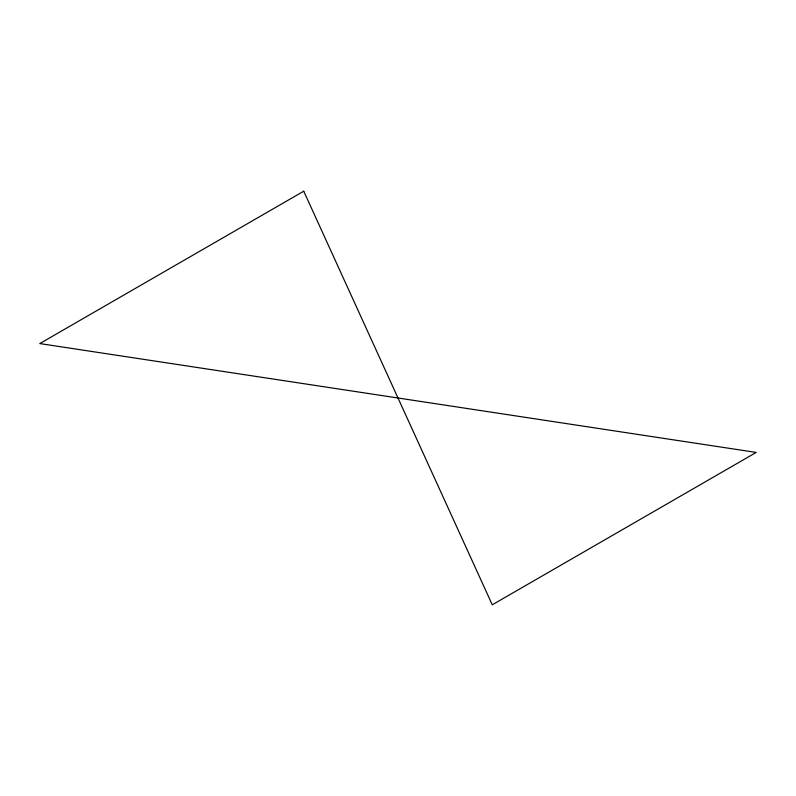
<?xml version="1.0" encoding="UTF-8"?>
<svg xmlns="http://www.w3.org/2000/svg" width="796" height="796" viewBox="0 0 796 796"><rect width="100%" height="100%" fill="white"/><g stroke="black" fill="none" stroke-linecap="round" stroke-linejoin="round"><path stroke-width="1.19" d="M303.734 191.199L39.8 343.574L756.2 452.426L492.266 604.801L303.734 191.199"/></g></svg>
